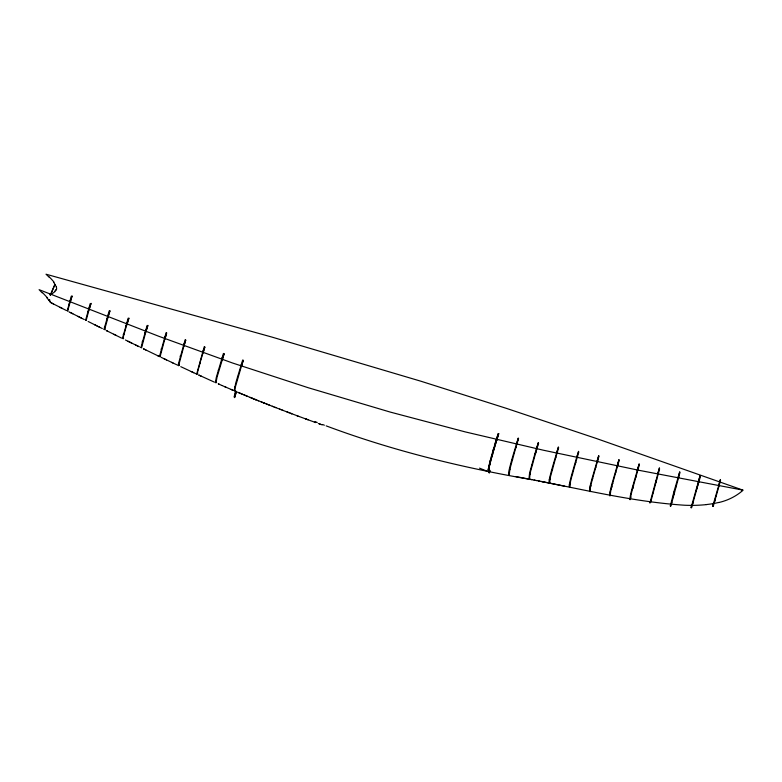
<?xml version="1.0" encoding="UTF-8"?>
<svg xmlns="http://www.w3.org/2000/svg" width="782" height="782" viewBox="0 0 782 782"><rect width="100%" height="100%" fill="white"/><g stroke="black" fill="none" stroke-linecap="round" stroke-linejoin="round"><path stroke-width="1.17" d="M610.136 495.817L610.547 492.103M67.223 310.904L71.289 296.173M104.612 329.593L108.639 315.205A52.668 2.317 -72.4 0 1 110.008 310.718L109.021 313.572A49.598 2.18 -72.4 0 0 108.053 316.788L107.955 317.121M50.693 302.497L46.822 297.747M496.795 439.807L496.785 439.846A58.376 2.571 -72.4 0 0 495.514 444.059L494.244 448.369A48.709 2.141 -72.4 0 0 493.159 452.084L492.826 453.237A41.544 1.828 -72.4 0 0 491.663 457.372A36.695 1.613 -72.4 0 0 490.685 460.979L490.451 461.879A32.912 1.447 -72.4 0 0 489.561 465.456A36.031 1.584 -72.4 0 0 489.033 468.017L488.828 470.138A85.961 3.783 -72.4 0 0 488.877 470.49L489.434 471.996A57.008 2.502 -72.4 0 1 489.376 472.768L490.089 470.363M86.186 320.297L89.128 309.408A46.451 2.043 -72.4 0 1 90.409 305.166M569.335 484.948L569.394 487.147M569.853 485.036L569.902 487.254M629.735 499.571L630.419 495.348A39.1 1.72 -72.4 0 1 631.817 489.512L639.197 463.843A93.371 4.106 -72.4 0 0 637.262 470.422M630.243 499.669L630.966 495.329A39.11 1.72 -72.4 0 1 632.335 489.6L639.344 464.791M183.975 346.113L185.774 339.955A51.123 2.248 -72.4 0 0 183.985 345.732L178.619 365.614M490.06 461.282L488.349 469.19L490.275 460.481M590.166 488.721L590.058 491.497M200.153 362.789L197.543 372.027L197.631 374.138M488.994 468.281L488.985 468.31A48.973 2.151 -72.4 0 0 488.838 469.562M489.014 468.135L489.033 468.027A35.532 1.564 -72.4 0 1 489.561 465.466L490.011 464.43M589.745 488.046L589.863 487.421A37.184 1.632 -72.4 0 1 590.058 486.492L590.146 486.101M610.028 492.015L609.628 495.72M145.911 331.92A50.341 2.209 -72.4 0 1 147.915 325.371L146.733 328.88A52.56 2.307 -72.4 0 0 145.96 331.402L141.542 347.853M650.086 502.367L659.461 467.861L657.564 474.361M650.057 502.523L649.94 503.109M650.595 502.455L659.607 468.838M558.68 447.705A71.7 3.157 -72.4 0 0 555.689 457.753L550.352 477.167L549.668 483.198M538.612 443.189A67.711 2.981 -72.4 0 0 535.387 453.98L530.049 473.354L529.541 478.995M518.593 438.575A63.166 2.776 -72.4 0 0 515.084 450.246L509.796 469.425L509.287 475.241M670.995 503.989L670.291 506.12L673.976 491.595M670.819 506.179L679.9 472.807M509.502 468.389L509.688 467.636A34.955 1.535 -72.4 0 1 510.431 464.733L510.646 463.941A43.362 1.906 -72.4 0 1 513.07 455.271L518.319 438.028L516.374 444.459M109.167 310.894L104.035 329.378M691.962 504.83L691.044 507.782L700.086 475.681L698.199 482.181M691.581 507.792L700.213 476.717M68.317 308.646L67.809 311.197M490.138 461.018L490.891 458.193M612.404 484.273L616.666 469.014M592.326 479.522L596.373 465.143A80.096 3.519 -72.4 0 1 598.934 456.434M123.976 334.51L123.82 335.087A14.017 0.616 -72.4 0 0 123.468 336.426L123.243 337.423A14.037 0.616 -72.4 0 0 123.057 338.469M713.252 506.345L720.564 480.539M571.798 474.498L576.442 458.154M713.292 504.224L712.685 506.433L720.447 479.493L718.541 486.042M490.813 458.496L491.292 456.747M674.055 491.311L679.763 471.8L677.877 478.281M491.34 456.59L491.976 454.313M552.6 466.649L551.447 470.813A37.575 1.652 -72.4 0 0 549.785 477.274M552.659 466.443L556.647 453.032M491.907 454.557L492.846 451.302M185.158 339.73L178.032 365.35M235.059 396.288L234.551 397.637L235.656 394.255M492.816 451.38L493.931 447.578M234.062 397.002L235.744 391.274M236.33 391.577L235.753 393.561M493.09 450.461L493.168 450.178A49.813 2.19 -72.4 0 1 493.677 448.448M70.233 302.282L72.139 295.938L71.895 296.407A40.078 1.76 -72.4 0 0 70.204 301.999L69.803 303.377A16.842 0.743 -72.4 0 0 68.288 308.714M234.913 396.396L236.399 391.753A26.07 1.144 -72.4 0 0 236.496 391.391M534.966 453.55L529.58 473.1L528.925 479.161M535.005 453.413L538.368 442.544A61.377 2.698 -72.4 0 0 536.296 449.445M576.608 457.998L576.979 456.727M493.843 447.871L494.81 444.596M576.52 457.92L577.507 454.938M619.119 460.657L618.024 464.361A83.42 3.666 -72.4 0 0 616.666 469.014M89.04 310.063L89.295 309.193A35.249 1.554 -72.4 0 1 89.568 308.274L89.783 307.59A48.484 2.131 -72.4 0 1 91.074 303.338L90.409 305.166M235.108 393.444L235.734 391.332M556.373 453.589L557.38 450.569M577.155 455.759L578.123 452.876M569.873 484.889L570.352 483.276M590.42 487.323L590.957 485.524M611.27 488.721L611.935 486.492M632.716 488.144L633.567 485.299M630.39 498.642L630.869 497.029M655.345 483.579L656.636 479.249M650.732 501.77L651.25 500.03M673.37 495.817L674.553 491.868M671.239 504.312L671.846 502.279M696.41 489.903L699.734 478.74M692.207 505.348L693.087 502.386M714.034 503.461L715.432 498.779M128.121 318.206L122.481 338.528M494.723 444.909L497.489 436.082M557.028 451.39L558.465 446.972L558.162 447.597M557.996 448.516L557.644 449.327M577.859 453.374L578.592 451.312L578.436 451.84M126.919 324.755L128.952 318.059L127.759 321.607A51.71 2.278 -72.4 0 0 126.997 324.119L126.088 327.15A24.291 1.065 -72.4 0 0 123.947 334.588M490.451 461.879A36.138 1.593 -72.4 0 1 491.663 457.362A42.257 1.857 -72.4 0 1 493.149 452.113A50.234 2.209 -72.4 0 1 494.879 446.19A57.565 2.532 -72.4 0 1 496.785 439.846L497.215 438.78M90.223 303.553L85.619 320.18M164.943 338.997L166.546 333.767M497.332 436.61L496.384 439.738A59.061 2.6 -72.4 0 0 495.68 441.693A57.79 2.542 -72.4 0 0 495.104 443.629M496.785 439.846A59.51 2.62 -72.4 0 1 498.613 433.854L498.818 433.531A56.969 2.502 -72.4 0 0 497.381 438.213L496.961 439.259L497.44 438.047M203.095 352.965L204.884 346.885A42.707 1.877 -72.4 0 0 199.791 363.61M497.342 436.239L497.821 435.017M147.104 325.459L140.956 347.56M166.283 334.285L166.175 334.647A52.59 2.317 -72.4 0 0 164.953 338.616L160.056 356.797M497.665 435.163L498.144 433.951M497.997 434.088L498.114 433.736M166.116 332.643L159.469 356.514M166.39 333.934L166.722 332.878M241.482 366.328L243.29 360.219A48.416 2.131 -72.4 0 0 241.472 366.044L234.268 390.785L235.734 383.072L242.674 360.003M204.268 346.661L196.673 374.079M223.437 353.415L216.331 377.305L215.382 382.564L215.998 382.036M489.532 470.627L488.858 472.709A56.93 2.502 -72.4 0 0 488.916 471.468L489.434 471.683M183.506 345.077L183.995 343.826M202.616 351.988L203.115 350.707M221.785 358.723L222.293 357.413M241.022 365.292L241.54 363.953M164.455 338.02L164.934 336.807M145.452 330.854L145.911 329.681M516.961 443.951L517.42 442.788M536.999 448.545L537.449 447.402M557.087 453.032L557.527 451.898M126.479 323.611L126.928 322.467M577.214 457.411L577.644 456.297M597.38 461.693L597.81 460.598M617.575 465.886L618.005 464.811M107.525 316.309L107.955 315.205M637.819 470.002L638.239 468.936M88.581 308.978L89.001 307.913M658.082 474.029L658.503 472.993M678.385 477.988L678.796 476.971M69.647 301.617L70.057 300.601M698.707 481.878L699.108 480.891M50.537 294.687L50.722 294.228A185.129 8.143 -72.4 0 1 54.896 284.404M719.069 485.7L719.45 484.762M50.459 295.146L54.623 285.322M618.953 459.748L611.886 484.185A38.826 1.711 -72.4 0 0 610.009 492.073M68.728 304.755L69.051 304.042M87.692 311.95L88.014 311.246M106.684 319.105L107.007 318.401M104.387 327.296L104.798 326.377M125.687 326.221L126.01 325.517M123.243 334.745L123.595 333.943M144.709 333.308L145.032 332.594M142.168 342.047L142.5 341.294M161.131 349.241L161.463 348.508M180.143 356.357L180.466 355.634M218.295 370.287L218.618 369.563M237.445 377.071L237.767 376.347M234.512 387.892L234.971 386.865M495.935 442.651L496.257 441.928M492.328 454.977L492.66 454.234M515.768 447.92L516.091 447.196M512.259 460.021L512.591 459.278M509.62 470.197L510.069 469.19M535.65 453.071L535.973 452.358M532.249 464.958L532.581 464.205M529.707 474.889L530.176 473.843M555.582 458.135L555.894 457.421M552.258 469.816L552.6 469.053M549.844 479.474L550.342 478.369M575.542 463.11L575.865 462.397M572.649 473.843L572.307 474.615L576.07 461.282A75.639 3.324 -72.4 0 1 578.778 452.123M570.019 483.98L570.537 482.836M595.542 468.017L595.864 467.294M592.375 479.356L592.717 478.574M615.561 472.846L615.884 472.123M612.462 484.048L612.814 483.256M635.619 477.626L635.942 476.903M632.57 488.711L632.921 487.909M655.697 482.347L656.02 481.614M652.687 493.334L653.048 492.533M675.795 487.01L676.127 486.287M672.803 497.958L673.165 497.147M695.912 491.653L696.234 490.92M692.911 502.621L693.272 501.819M716.038 496.267L716.361 495.534M86.225 319.447L85.727 320.2M56.148 290.259L56.499 289.467A4.545 2.933 60 0 0 56.402 287.199M105.179 329.066L104.984 329.388A35.581 1.564 -72.4 0 1 104.798 329.652M141.62 346.817L141.053 347.599M104.563 328.821L104.153 329.398M123.624 338.225L123.448 338.508A36.832 1.623 -72.4 0 1 123.204 338.821M235.011 389.905L234.796 391.01M179.361 364.862L178.902 365.526M160.652 356.211L160.193 356.817M197.328 373.464L196.771 374.099M178.609 364.842L178.149 365.38M216.594 382.3L215.988 382.838L217.054 377.1L224.17 353.591A44.652 1.965 -72.4 0 0 222.078 360.297M235.304 390.638L235.235 390.726A62.892 2.766 -72.4 0 1 235.128 390.853L234.971 391M55.082 291.52L52.071 293.768M49.129 277.18L46.021 274.208L272.068 337.12L420.853 381.205L506.453 408.38L596.197 438.438L742.9 490.118L741.698 491.155M718.756 502.455L715.286 503.217A99.148 92.462 24.1 0 1 709.186 504.224L706.341 504.576M488.887 472.377L489.405 472.455M326.172 425.867C393.717 451.155 464.146 468.144 535.171 480.256M515.934 476.6L531.897 479.62M742.9 490.118L638.835 470.285L543.431 450.227L465.31 431.918L390.189 412.065L308.186 387.716L232.606 363.024L159.088 336.397L39.1 289.672L42.14 292.81M489.473 463.609L489.982 463.697M488.427 468.516L488.945 468.604M536.52 480.529L540 481.253M534.067 480.08L536.775 480.607M541.085 481.429C588.67 490.754 636.216 502.073 684.729 505.24A146.918 137.006 24.1 0 0 706.351 504.625M538.417 480.901L542.679 481.78M542.698 481.751L564.712 486.228M489.17 470.999L488.369 470.393L488.887 470.529A112.921 4.966 -72.4 0 0 488.936 470.676L488.985 470.774M491.692 455.329L492.201 455.447M494.693 445.017L495.192 445.144M314.413 422.104L315.723 422.573L305.557 418.869L308.098 419.797M319.584 423.971L322.233 424.919M318.274 423.502L320.923 424.45M306.808 419.338L299.32 416.562M296.808 415.633L299.291 416.552M298.069 416.092L290.611 413.297M290.64 413.307L291.872 413.776L286.916 411.899M322.585 424.518L324.374 425.193M289.379 412.828L282.028 410.032M279.594 409.094L283.25 410.501M315.439 421.781L317.228 422.466M280.816 409.563L274.687 407.187M272.302 406.269L275.909 407.666M273.475 406.728L261.159 401.86M269.79 405.281L266.095 403.825M263.632 402.847L264.903 403.346L254.952 399.367M488.76 471.878L479.513 468.144M257.415 400.364L258.666 400.863M249.996 397.354L256.173 399.856L254.932 399.358M252.478 398.361L253.72 398.869M253.7 398.859L243.72 394.763M247.493 396.327L237.366 392.105M242.449 394.236L238.637 392.642M231.013 389.407L233.544 390.492L222.088 385.536M224.649 386.66L225.92 387.207M222.068 385.536L218.217 383.835L219.498 384.402M214.346 382.115L198.872 375.096M198.863 375.086L201.453 376.279M196.272 373.894L191.091 371.499M193.692 372.701L180.759 366.66M176.879 364.832L171.708 362.379M173.008 362.995L161.385 357.452M163.956 358.684L166.546 359.925M157.505 355.595L158.805 356.221L143.331 348.743L145.911 349.994M135.599 344.979L139.47 346.866M138.179 346.24L125.433 339.994M127.974 341.245L131.747 343.093M121.572 338.098L113.771 334.246M116.362 335.527L106.147 330.463L107.388 331.079M102.315 328.557L94.495 324.657M97.066 325.938L88.141 321.48M98.337 326.573L99.685 327.247M84.329 319.564L77.868 316.319M81.651 318.215L70.272 312.487M68.963 311.822L72.824 313.778M66.343 310.503L59.94 307.248M62.511 308.558L50.977 302.693L53.547 304.002M508.769 475.124L508.564 473.002A37.663 1.652 -72.4 0 1 509.483 468.447M549.14 483.081L549.052 481.057A43.421 1.906 -72.4 0 1 549.277 479.659M50.302 302.214L49.168 300.268M488.75 470.979L488.388 470.461M53.743 282.282L56.509 287.209M489.327 471.194L489.424 471.566A57.78 2.542 -72.4 0 1 489.376 472.768M488.858 470.402L488.858 470.363A70.791 3.108 -72.4 0 1 488.828 469.64M49.931 300.21A39.012 13.089 0.4 0 1 49.686 299.848M49.276 299.848A12.287 1.134 67.3 0 1 49.491 300.601M42.609 292.742A43.479 5.552 45.2 0 1 47.634 298.05M741.825 491.292A58.415 54.476 24.1 0 1 718.775 502.523M496.893 439.826A56.333 2.473 -72.4 0 1 497.039 439.347M496.824 440.08A56.685 2.493 -72.4 0 1 497.381 438.213M178.912 365.517A40.429 1.779 -72.4 0 1 178.726 365.673M86.519 320.249A34.848 1.535 -72.4 0 1 86.411 320.405M489.581 470.275A65.864 2.893 -72.4 0 1 489.552 470.578M549.287 479.601A34.134 1.505 -72.4 0 1 549.756 477.421M569.276 485.123A38.768 1.701 -72.4 0 1 571.75 474.625M596.862 461.967A77.682 3.411 -72.4 0 1 598.758 455.574L591.866 479.219A37.927 1.672 -72.4 0 0 590.127 486.15M589.608 491.526A77.701 3.421 -72.4 0 1 589.55 491.389L589.648 488.633A48.054 2.111 -72.4 0 1 589.696 488.349M617.047 466.248A74.701 3.284 -72.4 0 1 618.973 459.718M569.795 485.221A38.777 1.701 -72.4 0 1 572.268 474.703M590.117 491.634A78.014 3.431 -72.4 0 1 590.058 491.497M590.136 488.828A38.817 1.711 -72.4 0 1 592.297 479.61M610.517 492.171A38.856 1.711 -72.4 0 1 612.394 484.302M50.107 295.088A30.361 12.023 19.2 0 1 50.283 293.651M50.116 293.964A39.012 12.981 0.4 0 1 50.439 293.592M55.776 289.682A12.287 6.843 79.2 0 1 54.877 291.07M49.256 276.984A43.479 31.202 54.9 0 1 53.968 282.067M488.32 469.747C488.33 471.184 488.349 468.115 488.32 469.747"/></g></svg>
